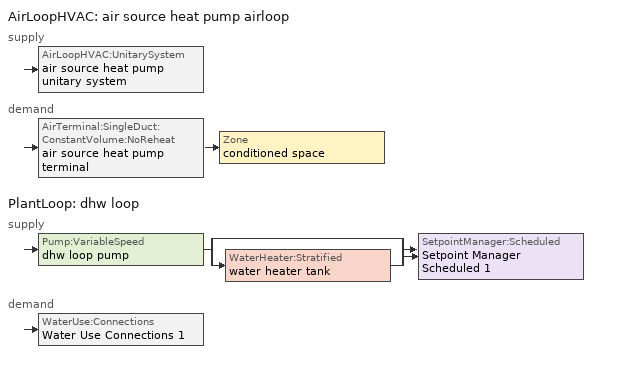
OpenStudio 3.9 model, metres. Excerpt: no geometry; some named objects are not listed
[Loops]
AirLoopHVAC 'air source heat pump airloop'
 supply: AirLoopHVAC:UnitarySystem 'air source heat pump unitary system'
 demand: AirTerminal:SingleDuct:ConstantVolume:NoReheat 'air source heat pump terminal' > Zone 'conditioned space'
PlantLoop 'dhw loop'
 supply: Pump:VariableSpeed 'dhw loop pump' > split
  | bypass
  | WaterHeater:Stratified 'water heater tank'
  join > SetpointManager:Scheduled 'Setpoint Manager Scheduled 1'
 demand: WaterUse:Connections 'Water Use Connections 1'
[Sizing:Zone]
conditioned space: Zone Cooling Design Supply Air Temperature Input Method=SupplyAirTemperature; Zone Cooling Design Supply Air Temperature {C}=14; Zone Cooling Design Supply Air Temperature Difference {deltaC}=11.11; Zone Heating Design Supply Air Temperature Input Method=SupplyAirTemperature; Zone Heating Design Supply Air Temperature {C}=40; Zone Heating Design Supply Air Temperature Difference {deltaC}=11.11; Zone Cooling Design Supply Air Humidity Ratio {kg-H2O/kg-air}=0.0085; Zone Heating Design Supply Air Humidity Ratio {kg-H2O/kg-air}=0.008; Cooling Design Air Flow Method=DesignDay; Heating Design Air Flow Method=DesignDay; Account for Dedicated Outdoor Air System=No; Dedicated Outdoor Air System Control Strategy=NeutralSupplyAir; Dedicated Outdoor Air Low Setpoint Temperature for Design {C}=autosize; Dedicated Outdoor Air High Setpoint Temperature for Design {C}=autosize; Zone Load Sizing Method=Sensible Load Only No Latent Load; Zone Latent Cooling Design Supply Air Humidity Ratio Input Method=HumidityRatioDifference; Zone Cooling Design Supply Air Humidity Ratio Difference {kgWater/kgDryAir}=0.005; Zone Latent Heating Design Supply Air Humidity Ratio Input Method=HumidityRatioDifference; Zone Humidification Design Supply Air Humidity Ratio Difference {kgWater/kgDryAir}=0.005; Sizing Option=Coincident
[Zone equipment]
conditioned space: air source heat pump terminal
[Coil:Cooling:DX:SingleSpeed]
air source heat pump clg coil: Availability Schedule=Always On Discrete; Rated Total Cooling Capacity {W}=8178.64; Rated Sensible Heat Ratio=0.730032; Rated COP {W/W}=3.7702; Rated Air Flow Rate {m3/s}=0.420857; Rated Evaporator Fan Power Per Volume Flow Rate 2017 {W/(m3/s)}=773.3; Rated Evaporator Fan Power Per Volume Flow Rate 2023 {W/(m3/s)}=934.4; Total Cooling Capacity Function of Temperature Curve=Cool-CAP-fT1; Total Cooling Capacity Function of Flow Fraction Curve=Cool-CAP-fFF1; Energy Input Ratio Function of Temperature Curve=Cool-EIR-fT1; Energy Input Ratio Function of Flow Fraction Curve=Cool-EIR-fFF1; Part Load Fraction Correlation Curve=Cool-PLF-fPLR1; Minimum Outdoor Dry-Bulb Temperature for Compressor Operation {C}=-25; Nominal Time for Condensate Removal to Begin {s}=1000; Ratio of Initial Moisture Evaporation Rate and Steady State Latent Capacity=1.5; Maximum Cycling Rate {cycles/hr}=3; Latent Capacity Time Constant {s}=45; Condenser Type=AirCooled; Evaporative Condenser Effectiveness=0.9; Evaporative Condenser Air Flow Rate {m3/s}=autosize; Evaporative Condenser Pump Rated Power Consumption {W}=autosize; Crankcase Heater Capacity {W}=50; Maximum Outdoor Dry-Bulb Temperature for Crankcase Heater Operation {C}=10; Basin Heater Capacity {W/K}=0; Basin Heater Setpoint Temperature {C}=2
[Coil:Heating:DX:SingleSpeed]
air source heat pump htg coil: Availability Schedule=Always On Discrete; Rated Total Heating Capacity {W}=7749.47; Rated COP {W/W}=3.292507; Rated Air Flow Rate {m3/s}=0.410074; Rated Supply Fan Power Per Volume Flow Rate 2017 {W/(m3/s)}=773.3; Rated Supply Fan Power Per Volume Flow Rate 2023 {W/(m3/s)}=934.4; Total Heating Capacity Function of Temperature Curve=Heat-CAP-fT1; Total Heating Capacity Function of Flow Fraction Curve=Heat-CAP-fFF1; Energy Input Ratio Function of Temperature Curve=Heat-EIR-fT1; Energy Input Ratio Function of Flow Fraction Curve=Heat-EIR-fFF1; Part Load Fraction Correlation Curve=Heat-PLF-fPLR1; Defrost Energy Input Ratio Function of Temperature Curve=Defrosteir; Minimum Outdoor Dry-Bulb Temperature for Compressor Operation {C}=-17.7778; Maximum Outdoor Dry-Bulb Temperature for Defrost Operation {C}=4.44444; Crankcase Heater Capacity {W}=50; Maximum Outdoor Dry-Bulb Temperature for Crankcase Heater Operation {C}=10; Defrost Strategy=ReverseCycle; Defrost Control=Timed; Defrost Time Period Fraction=0.166667; Resistive Defrost Heater Capacity {W}=2000
[Coil:Heating:Electric]
air source heat pump backup htg coil: Availability Schedule=Always On Discrete; Efficiency=1; Nominal Capacity {W}=12362.6
[Fan:SystemModel] Availability Schedule=Always On Discrete; Speed Control Method=Discrete; Electric Power Minimum Flow Rate Fraction=0.2; Design Pressure Rise {Pa}=500; Motor Efficiency=1; Motor In Air Stream Fraction=1; Design Electric Power Consumption {W}=autosize; Design Power Sizing Method=PowerPerFlow; Electric Power Per Unit Flow Rate Per Unit Pressure {W-s/m3-Pa}=1.66667; Fan Total Efficiency=0.7; Motor Loss Radiative Fraction=0
Name | Design Maximum Air Flow Rate {m3/s} | Electric Power Per Unit Flow Rate {W/(m3/s)} | Speed Flow Fraction 1 | Speed Electric Power Fraction 1 | Speed Flow Fraction 2 | Speed Electric Power Fraction 2
air source heat pump supply fan | 0.427112 | 1059.44 | 0.78122 | 0.47677 | 1 | 1
water heater fan | 0.0854225 | 97.8923
[EnergyManagementSystem:Sensor]
Name | Output Variable or Output Meter Index Key | Output Variable or Output Meter
air_source_heat_pump_supply_fan_s | air source heat pump supply fan | Fan Electricity Energy
air_source_heat_pump_clg_coil_s | air source heat pump clg coil | Cooling Coil Total Cooling Energy
air_source_heat_pump_htg_coil_s | air source heat pump htg coil | Heating Coil Heating Energy
air_source_heat_pump_backup_htg_coil_s | air source heat pump backup htg coil | Heating Coil Heating Energy
water_heater_amb_temp; fridge_tin_s; tin_s; tin_s_1 | conditioned space | Zone Mean Air Temperature
water_heater_amb_rh | conditioned space | Zone Air Relative Humidity
water_heater_tl | water heater tank | Water Heater Heat Loss Rate
water_heater_sens_cool | water heater coil | Cooling Coil Sensible Cooling Rate
water_heater_lat_cool | water heater coil | Cooling Coil Latent Cooling Rate
water_heater_fan_pwr; water_heater_fan_energy | water heater fan | Fan Electricity Rate
water_heater_tank_energy | water heater tank | Water Heater Electricity Rate
water_heater_coil_energy | water heater coil | Cooling Coil Water Heating Electricity Rate
water_heater_tank_on_cycle_parasitic | water heater tank | Water Heater On Cycle Parasitic Electricity Rate
water_heater_tank_off_cycle_parasitic | water heater tank | Water Heater Off Cycle Parasitic Electricity Rate
win_s | conditioned space | Zone Air Humidity Ratio
tout_s | conditioned space | Zone Outdoor Air Drybulb Temperature
air_source_heat_pump_airloop_Fan_RTF_s | air source heat pump supply fan | Fan Runtime Fraction Speed 1
air_source_heat_pump_airloop_Fan_RTF_s_1 | air source heat pump supply fan | Fan Runtime Fraction Speed 2
conditioned_space_htg_unmet_s | conditioned space | Zone Heating Setpoint Not Met Time
conditioned_space_clg_unmet_s | conditioned space | Zone Cooling Setpoint Not Met Time
ig_oe_conv_5 | water heater sens | Other Equipment Convective Heating Energy
ig_oe_rad_5 | water heater sens | Other Equipment Radiant Heating Energy
ig_ppl_conv | occupants | People Convective Heating Energy
ig_ppl_rad | occupants | People Radiant Heating Energy
htg_sp_s_1 | heating setpoint | Schedule Value
clg_sp_s_1 | cooling setpoint | Schedule Value
[EnergyManagementSystem:Program]
air_source_heat_pump_supply_fan_disaggregate_program: Set air_source_heat_pump_supply_fan_clg = 0; Set air_source_heat_pump_supply_fan_primary_htg = 0; Set air_source_heat_pump_supply_fan_backup_htg = 0; If air_source_heat_pump_clg_coil_s > 0; Set air_source_heat_pump_supply_fan_clg = air_source_heat_pump_supply_fan_s; ElseIf air_source_heat_pump_htg_coil_s > 0 && (air_source_heat_pump_backup_htg_coil_s > 0); Set air_source_heat_pump_supply_fan_primary_htg = air_source_heat_pump_supply_fan_s * air_source_heat_pump_htg_coil_s / (air_source_heat_pump_htg_coil_s + air_source_heat_pump_backup_htg_coil_s); Set air_source_heat_pump_supply_fan_backup_htg = air_source_heat_pump_supply_fan_s * air_source_heat_pump_backup_htg_coil_s / (air_source_heat_pump_htg_coil_s + air_source_heat_pump_backup_htg_coil_s); ElseIf air_source_heat_pump_htg_coil_s > 0; Set air_source_heat_pump_supply_fan_primary_htg = air_source_heat_pump_supply_fan_s; Else; Set air_source_heat_pump_supply_fan_backup_htg = air_source_heat_pump_supply_fan_s; EndIf
water_heater_InletAir: Set water_heater_Tamb_act = water_heater_amb_temp; Set water_heater_RHamb_act = 0; Set water_heater_RHamb_act = water_heater_RHamb_act + (water_heater_amb_rh / 100) / 1; Set water_heater_sens_act = (0 - water_heater_sens_cool - (water_heater_tl + water_heater_fan_pwr)) / 1; Set water_heater_lat_act = (0 - water_heater_lat_cool) / 1
water_heater_Control: Set water_heater_HPWHSchedOverride = water_heater_T_set; If (water_heater_amb_temp<5.56) || (water_heater_amb_temp>48.89); Set water_heater_UESchedOverride = water_heater_T_set; Set water_heater_LESchedOverride = water_heater_T_set; Else; Set water_heater_UESchedOverride = water_heater_T_set - 9.0; Set water_heater_LESchedOverride = 0; EndIf
water_heater_hpwh_EC_adj: If WarmupFlag == 0; Set dhw_e_cons = water_heater_tank_energy + water_heater_tank_on_cycle_parasitic + water_heater_tank_off_cycle_parasitic + water_heater_coil_energy + water_heater_fan_energy; Set water_heater_hpwh_ec_adj_act = 0.0 * dhw_e_cons / 1; EndIf
fridge_schedule_program: Set Tin = fridge_tin_s*(9.0/5.0)+32.0; Set fridge_schedule_act = 0; If (Hour == 0); Set fridge_schedule_act = (-0.487+0.019*Tin); ElseIf (Hour == 1); Set fridge_schedule_act = (-0.34+0.016*Tin); ElseIf (Hour == 2); Set fridge_schedule_act = (-0.37+0.017*Tin); ElseIf (Hour == 3); Set fridge_schedule_act = (-0.361+0.016*Tin); ElseIf (Hour == 4); Set fridge_schedule_act = (-0.515+0.018*Tin); ElseIf (Hour == 5); Set fridge_schedule_act = (-0.684+0.021*Tin); ElseIf (Hour == 6); Set fridge_schedule_act = (-0.471+0.019*Tin); ElseIf (Hour == 7); Set fridge_schedule_act = (-0.159+0.015*Tin); ElseIf (Hour == 8); Set fridge_schedule_act = (-0.079+0.015*Tin); ElseIf (Hour == 9); Set fridge_schedule_act = (-0.417+0.019*Tin); ElseIf (Hour == 10); Set fridge_schedule_act = (-0.411+0.018*Tin); ElseIf (Hour == 11); Set fridge_schedule_act = (-0.386+0.018*Tin); ElseIf (Hour == 12); Set fridge_schedule_act = (-0.24+0.016*Tin); ElseIf (Hour == 13); Set fridge_schedule_act = (-0.314+0.017*Tin); ElseIf (Hour == 14); Set fridge_schedule_act = (-0.16+0.015*Tin); ElseIf (Hour == 15); Set fridge_schedule_act = (-0.121+0.015*Tin); ElseIf (Hour == 16); Set fridge_schedule_act = (-0.469+0.02*Tin); ElseIf (Hour == 17); Set fridge_schedule_act = (-0.412+0.02*Tin); ElseIf (Hour == 18); Set fridge_schedule_act = (-0.091+0.017*Tin); ElseIf (Hour == 19); Set fridge_schedule_act = (0.077+0.014*Tin); ElseIf (Hour == 20); Set fridge_schedule_act = (-0.118+0.016*Tin); ElseIf (Hour == 21); Set fridge_schedule_act = (-0.247+0.017*Tin); ElseIf (Hour == 22); Set fridge_schedule_act = (-0.445+0.019*Tin); ElseIf (Hour == 23); Set fridge_schedule_act = (-0.544+0.02*Tin); EndIf
natural_vent_program: Set Tin = tin_s; Set Tout = tout_s; Set Wout = out_wt_s; Set Pbar = out_pb_s; Set Phiout = (@RhFnTdbWPb Tout Wout Pbar); Set MaxHR = 0.0115; Set Tnvsp = (htg_sp_s + clg_sp_s) / 2; Set NVavail = natural_vent_s; Set ClgSsnAvail = cool_season; Set Qnv = 0; Set Qwhf = 0; Set whole_house_fan_act = 0; If ((Wout < MaxHR) && (Tin > Tout) && (Tin > Tnvsp) && (ClgSsnAvail > 0)); Set WHF_Flow = 0; Set Adj = (Tin-Tnvsp)/(Tin-Tout); Set Adj = (@Min Adj 1); Set Adj = (@Max Adj 0); If (WHF_Flow > 0); Set Qwhf = WHF_Flow*Adj; Set WHF_W = 0; Set whole_house_fan_act = WHF_W*Adj; ElseIf (NVavail > 0); Set NVArea = 8903.530063872; Set Cs = 0.0001989901015519336; Set Cw = 9.427809940705214e-05; Set Tdiff = Tin-Tout; Set dT = (@Abs Tdiff); Set Vwind = site_vw_s; Set SGNV = NVArea*Adj*((((Cs*dT)+(Cw*(Vwind^2)))^0.5)/1000); Set MaxNV = 2.1369780228096005; Set Qnv = (@Min SGNV MaxNV); EndIf; EndIf; Set natural_vent_flow_act = Qnv; Set whole_house_fan_flow_act = Qwhf; Set natural_vent_program_Qnv = Qnv; Set natural_vent_program_Qwhf = Qwhf
[AirLoopHVAC:UnitarySystem]
air source heat pump unitary system: Control Type=Load; Controlling Zone or Thermostat Location=conditioned space; Dehumidification Control Type=None; Availability Schedule=Always On Discrete; Supply Fan=air source heat pump supply fan; Fan Placement=BlowThrough; Supply Air Fan Operating Mode Schedule=air source heat pump auto fan schedule; Heating Coil=air source heat pump htg coil; DX Heating Coil Sizing Ratio=1; Cooling Coil=air source heat pump clg coil; Use DOAS DX Cooling Coil=No; DOAS DX Cooling Coil Leaving Minimum Air Temperature {C}=2; Latent Load Control=SensibleOnlyLoadControl; Supplemental Heating Coil=air source heat pump backup htg coil; Supply Air Flow Rate Method During Cooling Operation=SupplyAirFlowRate; Supply Air Flow Rate During Cooling Operation {m3/s}=0.427112; Supply Air Flow Rate Method During Heating Operation=SupplyAirFlowRate; Supply Air Flow Rate During Heating Operation {m3/s}=0.333667; Supply Air Flow Rate Method When No Cooling or Heating is Required=SupplyAirFlowRate; Supply Air Flow Rate When No Cooling or Heating is Required {m3/s}=0; No Load Supply Air Flow Rate Control Set To Low Speed=Yes; Maximum Supply Air Temperature {C}=93.3333; Maximum Outdoor Dry-Bulb Temperature for Supplemental Heater Operation {C}=4.44444; Ancilliary On-Cycle Electric Power {W}=0; Ancilliary Off-Cycle Electric Power {W}=0
[AirLoopHVAC]
air source heat pump airloop: Availability Schedule=Always On Discrete; Design Supply Air Flow Rate {m3/s}=0.427112; Design Return Air Flow Fraction of Supply Air Flow=1
[Sizing:System]
air source heat pump airloop: Central Heating Maximum System Air Flow Ratio=0.3; Preheat Design Temperature {C}=7; Preheat Design Humidity Ratio {kg-H2O/kg-Air}=0.008; Precool Design Temperature {C}=12.8; Precool Design Humidity Ratio {kg-H2O/kg-Air}=0.008; Central Cooling Design Supply Air Temperature {C}=12.8; Central Heating Design Supply Air Temperature {C}=16.7; 100% Outdoor Air in Cooling=Yes; 100% Outdoor Air in Heating=Yes; Central Cooling Design Supply Air Humidity Ratio {kg-H2O/kg-Air}=0.0085; Zone Maximum Outdoor Air Fraction=1; Cooling Supply Air Flow Rate Per Floor Area {m3/s-m2}=0.00996765; Cooling Fraction of Autosized Cooling Supply Air Flow Rate=1; Cooling Supply Air Flow Rate Per Unit Cooling Capacity {m3/s-W}=3.94755e-05; Heating Supply Air Flow Rate Per Floor Area {m3/s-m2}=0.00996765; Heating Fraction of Autosized Heating Supply Air Flow Rate=1; Heating Fraction of Autosized Cooling Supply Air Flow Rate=1; Heating Supply Air Flow Rate Per Unit Heating Capacity {m3/s-W}=3.15882e-05; Cooling Design Capacity Method=CoolingDesignCapacity; Cooling Design Capacity {W}=autosize; Cooling Design Capacity Per Floor Area {W/m2}=234.7; Fraction of Autosized Cooling Design Capacity=1; Heating Design Capacity Method=HeatingDesignCapacity; Heating Design Capacity {W}=autosize; Heating Design Capacity Per Floor Area {W/m2}=157; Fraction of Autosized Heating Design Capacity=1; Central Cooling Capacity Control Method=OnOff; Occupant Diversity=autosize
[AirTerminal:SingleDuct:ConstantVolume:NoReheat]
air source heat pump terminal: Availability Schedule=Always On Discrete; Maximum Air Flow Rate {m3/s}=0.427112
[PlantLoop]
dhw loop: Fluid Type=Water; Glycol Concentration=0; Maximum Loop Flow Rate {m3/s}=0.01; Plant Loop Volume {m3}=0.003; Load Distribution Scheme=Optimal
[Sizing:Plant]
dhw loop: Loop Type=Heating; Design Loop Exit Temperature {C}=51.6667; Loop Design Temperature Difference {deltaC}=5.55556; Sizing Option=NonCoincident; Zone Timesteps in Averaging Window=1; Coincident Sizing Factor Mode=None
[Pump:VariableSpeed]
dhw loop pump: Rated Flow Rate {m3/s}=0.01; Rated Pump Head {Pa}=1; Rated Power Consumption {W}=0; Motor Efficiency=0.85; Fraction of Motor Inefficiencies to Fluid Stream=0; Coefficient 1 of the Part Load Performance Curve=0; Coefficient 2 of the Part Load Performance Curve=1; Coefficient 3 of the Part Load Performance Curve=0; Coefficient 4 of the Part Load Performance Curve=0; Minimum Flow Rate {m3/s}=0; Pump Control Type=Intermittent; Skin Loss Radiative Fraction=0.5; Design Power Sizing Method=PowerPerFlowPerPressure; Design Electric Power per Unit Flow Rate {W/(m3/s)}=348701.1; Design Shaft Power per Unit Flow Rate per Unit Head {W-s/m3-Pa}=1.28205; Design Minimum Flow Rate Fraction=0
[SetpointManager:Scheduled]
Setpoint Manager Scheduled 1: Control Variable=Temperature; Schedule=dhw temp
[Coil:WaterHeating:AirToWaterHeatPump:Wrapped]
water heater coil: Rated Heating Capacity {W}=2110.99; Rated COP {W/W}=4.222255; Rated Sensible Heat Ratio=0.88; Rated Evaporator Inlet Air Dry-Bulb Temperature {C}=19.7222; Rated Evaporator Inlet Air Wet-Bulb Temperature {C}=13.561; Rated Condenser Water Temperature {C}=48.89; Rated Evaporator Air Flow Rate {m3/s}=0.0854225; Evaporator Fan Power Included in Rated COP=Yes; Crankcase Heater Capacity {W}=0; Maximum Ambient Temperature for Crankcase Heater Operation {C}=0; Evaporator Air Temperature Type for Curve Objects=WetBulbTemperature; Heating Capacity Function of Temperature Curve=HPWH-Cap-fT; Heating Capacity Function of Air Flow Fraction Curve=HPWH-Htg-Cap-FF; Heating COP Function of Temperature Curve=HPWH-COP-fT; Heating COP Function of Air Flow Fraction Curve=HPWH-Htg-COP-FF; Part Load Fraction Correlation Curve=HPWH-COP-fPLR
[WaterHeater:Stratified]
water heater tank: Tank Volume {m3}=0.224853; Tank Height {m}=1.3343; Tank Shape=VerticalCylinder; Maximum Temperature Limit {C}=90; Heater Priority Control=MasterSlave; Heater 1 Setpoint Temperature Schedule=water heater TopElementSetpoint; Heater 1 Deadband Temperature Difference {deltaC}=18.5; Heater 1 Capacity {W}=4500.11; Heater 1 Height {m}=1.05632; Heater 2 Setpoint Temperature Schedule=water heater BottomElementSetpoint; Heater 2 Deadband Temperature Difference {deltaC}=3.89; Heater 2 Capacity {W}=4500.11; Heater 2 Height {m}=0.277979; Heater Fuel Type=Electricity; Heater Thermal Efficiency=1; Off Cycle Parasitic Fuel Consumption Rate {W}=3; Off Cycle Parasitic Fuel Type=Electricity; Off Cycle Parasitic Heat Fraction to Tank=0; Off Cycle Parasitic Height {m}=0; On Cycle Parasitic Fuel Consumption Rate {W}=3; On Cycle Parasitic Fuel Type=Electricity; On Cycle Parasitic Heat Fraction to Tank=0; On Cycle Parasitic Height {m}=0; Ambient Temperature Indicator=Schedule; Ambient Temperature Schedule=water heater Tamb act; Uniform Skin Loss Coefficient per Unit Area to Ambient Temperature {W/m2-K}=0.925959; Skin Loss Fraction to Zone=1; Off Cycle Flue Loss Coefficient to Ambient Temperature {W/K}=0; Off Cycle Flue Loss Fraction to Zone=1; Use Side Effectiveness=1; Use Side Inlet Height {m}=0; Use Side Outlet Height {m}=autocalculate; Source Side Effectiveness=1; Source Side Inlet Height {m}=0; Source Side Outlet Height {m}=0; Inlet Mode=Fixed; Use Side Design Flow Rate {m3/s}=0.00374132; Source Side Design Flow Rate {m3/s}=0; Indirect Water Heating Recovery Time {hr}=1.5; Number of Nodes=6; Additional Destratification Conductivity {W/m-K}=0; Node 1 Additional Loss Coefficient {W/m2-K}=0; Node 2 Additional Loss Coefficient {W/m2-K}=0; Node 3 Additional Loss Coefficient {W/m2-K}=0; Node 4 Additional Loss Coefficient {W/m2-K}=0; Node 5 Additional Loss Coefficient {W/m2-K}=0; Node 6 Additional Loss Coefficient {W/m2-K}=0; Node 7 Additional Loss Coefficient {W/m2-K}=0; Node 8 Additional Loss Coefficient {W/m2-K}=0; Node 9 Additional Loss Coefficient {W/m2-K}=0; Node 10 Additional Loss Coefficient {W/m2-K}=0; Node 11 Additional Loss Coefficient {W/m2-K}=0; Node 12 Additional Loss Coefficient {W/m2-K}=0
[WaterHeater:Sizing]
water heater tank: Design Mode=PeakDraw; Time Storage Can Meet Peak Draw {hr}=0.538503; Time for Tank Recovery {hr}=0; Nominal Tank Volume for Autosizing Plant Connections {m3}=1
[WaterHeater:HeatPump:WrappedCondenser]
water heater hpwh: Compressor Setpoint Temperature Schedule=water heater setpoint; Dead Band Temperature Difference {deltaC}=3.89; Condenser Bottom Location {m}=0.0555958; Condenser Top Location {m}=0.722746; Evaporator Air Flow Rate {m3/s}=0.0854225; Inlet Air Configuration=Schedule; Inlet Air Temperature Schedule=water heater Tamb act; Inlet Air Humidity Schedule=water heater RHamb act; Tank=water heater tank; DX Coil=water heater coil; Minimum Inlet Air Temperature for Compressor Operation {C}=5.55556; Maximum Inlet Air Temperature for Compressor Operation {C}=48.8889; Compressor Location=Schedule; Compressor Ambient Temperature Schedule=water heater Tamb act; Fan=water heater fan; Fan Placement=DrawThrough; On Cycle Parasitic Electric Load {W}=0; Off Cycle Parasitic Electric Load {W}=0; Parasitic Heat Rejection Location=Outdoors; Inlet Air Mixer Schedule=Always On Discrete; Tank Element Control Logic=MutuallyExclusive; Control Sensor 1 Height In Stratified Tank {m}=1.05632; Control Sensor 1 Weight=0.75; Control Sensor 2 Height In Stratified Tank {m}=0.389171
[EnergyManagementSystem:Actuator] Actuated Component Type=Schedule:Constant; Actuated Component Control Type=Schedule Value
Name | Actuated Component
water_heater_Tamb_act | water heater Tamb act
water_heater_RHamb_act | water heater RHamb act
[WaterUse:Connections]
Water Use Connections 1: Drain Water Heat Exchanger Type=None; Drain Water Heat Exchanger Destination=Plant; Water Use Equipment Name 1=dhw fixtures; Water Use Equipment Name 2=dhw distribution waste
[WaterUse:Equipment:Definition] Target Temperature Schedule=mixed water temperature schedule
Name | Peak Flow Rate {m3/s}
dhw fixtures | 3.8978e-05
dhw distribution waste | 1.18165e-05
[EnergyManagementSystem:InternalVariable]
air_source_heat_pump_airloop_max_sup_fan_mfr: Internal Data Index Key=air source heat pump supply fan; Internal Data Type=Fan Maximum Mass Flow Rate
[Curve:Biquadratic] Maximum Value of x=100; Maximum Value of y=100
Name | Coefficient1 Constant | Coefficient2 x | Coefficient3 x**2 | Coefficient4 y | Coefficient5 y**2 | Coefficient6 x*y | Minimum Value of x | Minimum Value of y
Cool-CAP-fT1 | 1.55736 | -0.0744482 | 0.0030986 | 0.00145958 | -4.1148e-05 | -0.000426714 | -100 | -100
Cool-EIR-fT1 | -0.350448 | 0.11681 | -0.00339951 | -0.00122609 | 0.000600809 | -0.000466884 | -100 | -100
Heat-CAP-fT1 | 0.905107 | -0.00414615 | 0 | 0.0246429 | 0 | 0 | -100 | -100
Heat-EIR-fT1 | 0.716518 | 0.0102759 | 0.000460734 | -0.00648037 | 0.000456354 | -0.00069764 | -100 | -100
Defrosteir | 0.1528 | 0 | 0 | 0 | 0 | 0 | -100 | -100
HPWH-Cap-fT | 0.563 | 0.0437 | 3.9e-05 | 0.0055 | -0.000148 | -0.000145 | 0 | 0
HPWH-COP-fT | 1.1332 | 0.063 | -9.79e-05 | -0.00972 | -2.14e-05 | -0.000686 | 0 | 0
[Curve:Quadratic] Minimum Value of x=0
Name | Coefficient1 Constant | Coefficient2 x | Coefficient3 x**2 | Maximum Value of x | Minimum Curve Output | Maximum Curve Output
Cool-CAP-fFF1 | 0.718664 | 0.417974 | -0.136638 | 2 | 0 | 2
Cool-EIR-fFF1 | 1.14349 | -0.13944 | -0.00404779 | 2 | 0 | 2
Cool-PLF-fPLR1 | 0.93 | 0.07 | 0 | 1 | 0.7 | 1
Heat-CAP-fFF1 | 0.694045 | 0.474208 | -0.168253 | 2 | 0 | 2
Heat-EIR-fFF1 | 2.18542 | -1.94283 | 0.757409 | 2 | 0 | 2
Heat-PLF-fPLR1 | 0.89 | 0.11 | 0 | 1 | 0.7 | 1
[Schedule:Constant]
Name | Value
Always On Discrete | 1
air source heat pump auto fan schedule; water heater TopElementSetpoint; water heater BottomElementSetpoint | 0
dhw temp; water heater setpoint | 51.6667
water heater Tamb act | 23
water heater RHamb act | 0.5
mixed water temperature schedule | 40.5556
[Curve:Cubic] Coefficient1 Constant=1; Coefficient2 x=0; Coefficient3 x**2=0; Coefficient4 x**3=0; Minimum Value of x=0
Name | Maximum Value of x
HPWH-Htg-Cap-FF; HPWH-Htg-COP-FF | 100
HPWH-COP-fPLR | 1
